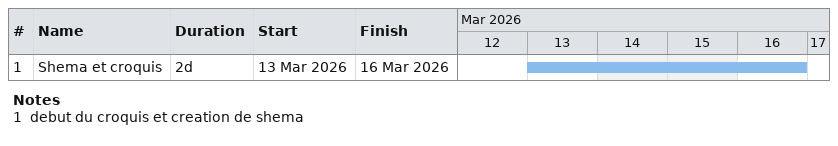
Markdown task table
| ID | Task | Duration | Start | Finish |
|---|---|---|---|---|
| 1 | Shema et croquis | 2d | 2026-03-13 | 2026-03-16 |

Notes
- 1: debut du croquis et creation de shema
